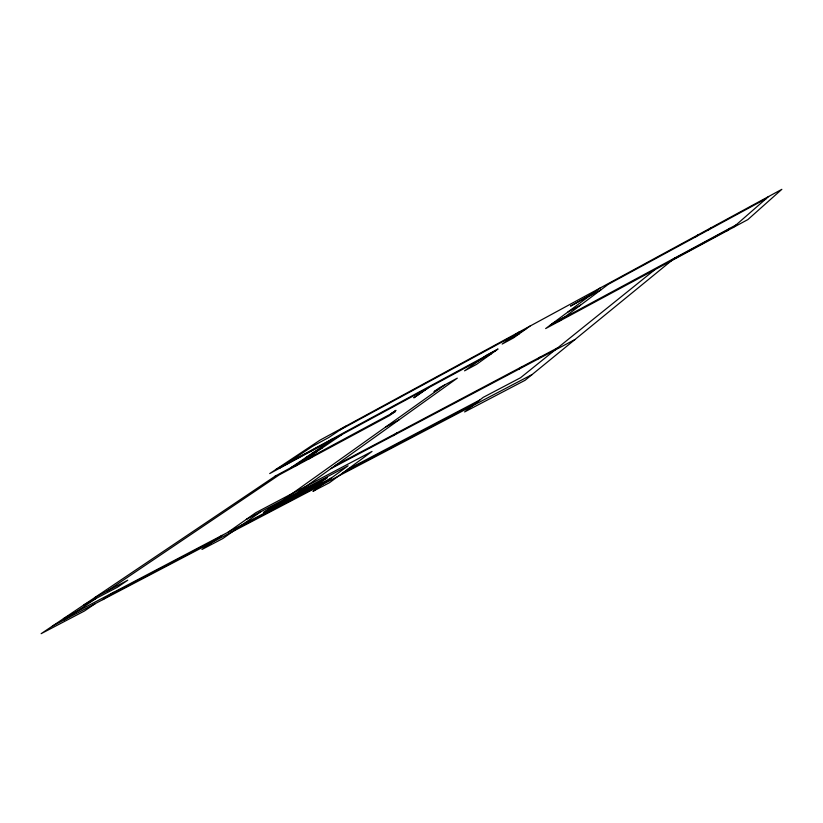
<?xml version="1.0" encoding="UTF-8"?>
<svg xmlns="http://www.w3.org/2000/svg" width="823" height="823" viewBox="0 0 823 823"><rect width="100%" height="100%" fill="white"/><g stroke="black" fill="none" stroke-linecap="round" stroke-linejoin="round"><path stroke-width="1.23" d="M733.005 227.601L768.62 196.522M726.76 230.965L729.806 228.321M674.86 257.949L525.115 380.267L464.614 411.942L483.142 397.396L520.548 377.736L654.758 269.759M708.181 230.111L711 227.806M695.497 236.993L698.418 234.648M537.121 359.548L540.372 356.976M518.747 369.27L522.091 366.647M558.611 321.587L608.259 284.346L766.264 198.58M600.111 288.029L545.649 328.572L747.85 219.597L781.85 189.331L320.044 440.13L269.707 473.585L491.321 353.797L498.038 348.983L486.444 355.258L464.563 370.834L476.568 364.352L491.321 353.797M393.24 435.665L397.211 432.754M313.038 491.372L348.108 465.777L246.396 519.323M298.245 492.02L457.31 378.148L439.605 387.664L434.019 391.635L439.338 388.775M530.002 326.103L513.49 337.924L502.164 344.065L518.963 332.101M283.338 499.87L444.873 384.835M260.675 511.803L222.889 538.509L201.964 549.466L221.963 535.423M228.064 532.224L255.788 512.719L372.017 451.446L329.447 482.72L313.337 491.146M390.472 414.103L395.966 410.368L391.12 413.753M427.404 388.343L413.794 397.838L428.022 388.014M102.875 599.628L113.564 592.344M95.447 603.516L84.46 610.985L41.15 633.669L275.54 475.931M308.841 458.956L315.456 454.45M296.208 464.81L310.991 454.81M294.819 466.497L342.111 434.451M64.338 619.832L95.725 598.65M106.908 591.202L279.398 474.789L389.577 415.543L395.534 411.377L275.129 476.157M326.998 442.609L332.811 438.7M290.9 467.67L331.864 439.986M345.619 426.232L328.84 437.466L312.411 446.375L279.604 468.236M340.331 429.771L525.846 329.077M593.301 293.101L570.576 306.074L590.101 295.488M508.254 339.745L519.375 333.706M588.805 296.445L600.79 289.943M275.839 469.501L496.063 350.403M282.649 466.199L329.92 440.644M568.024 311.917L580.482 305.179M552.212 323.686L565.02 316.773M311.876 453.483L322.41 447.794M550.227 325.167L735.988 224.977M673.101 259.389L728.283 229.638M305.745 457.639L316.258 451.971M385.565 427.086L398.888 419.977M335.156 465.602L557.891 347.697M330.908 468.637L575.03 339.498M94.604 597.693L127.75 580.215L117.391 587.241L84.028 604.802M63.433 618.67L331.453 477.926M347.265 469.624L479.758 400.05M108.245 595.965L217.056 538.87M237.734 528.016L327.019 481.167M342.893 472.834L476.054 402.961M52.425 626.077L532.121 374.537M327.019 477.793L320.075 482.823L263.494 512.564L270.818 507.359L327.019 477.793"/></g></svg>
